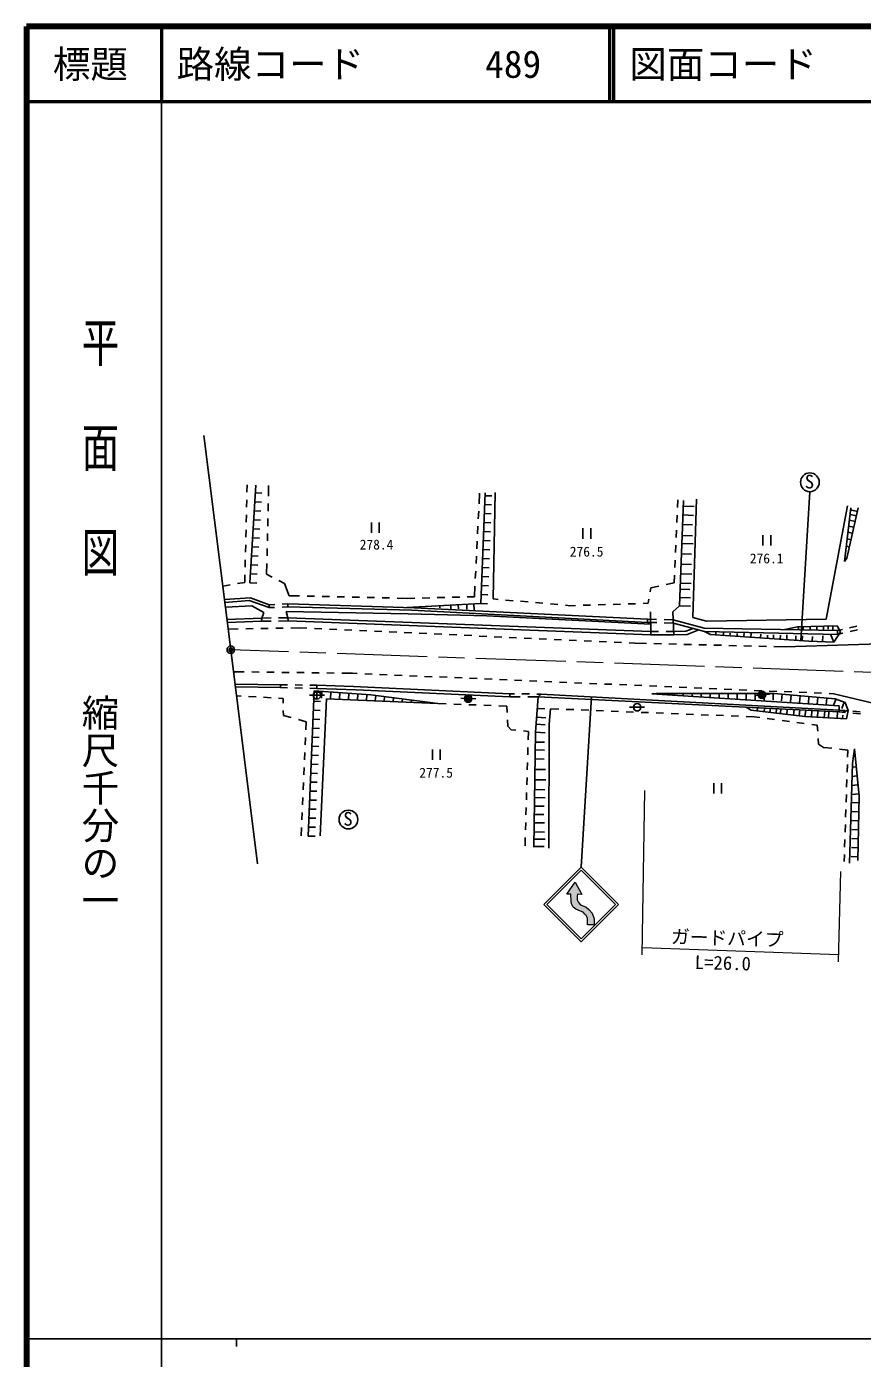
# Model space of a CAD drawing. Units: millimetres, scale not verified. Extents: x 40000 to 680000, y 20000 to 380000.
# Drawn here: x 40000 to 151457, y 202409 to 380000 of the extents above; entities that cross this region are included whole.
import ezdxf
from ezdxf.enums import TextEntityAlignment as Align

# ---------------------------------------------------------------- set-up
doc = ezdxf.new("R2010")
doc.units = ezdxf.units.MM
doc.header["$LTSCALE"] = 1000
doc.header["$PDMODE"] = 32
doc.header["$PDSIZE"] = 500
doc.linetypes.add('CHAIN', pattern=[18.5, 12, -1.5, 3.5, -1.5])
for name, color, linetype, lineweight in [('M-BGD', 7, 'Continuous', 25), ('M-BMK', 2, 'CHAIN', 13), ('M-BMK-SRVR', 3, 'Continuous', 25), ('M-STR-HTXT', 7, 'Continuous', 13), ('M-STR-STRC', 7, 'Continuous', 25), ('M-TTL', 2, 'Continuous', 140), ('M-TTL-BAND', 7, 'Continuous', 25), ('M-TTL-LINE', 7, 'Continuous', 50)]:
    doc.layers.add(name, color=color, linetype=linetype, lineweight=lineweight)
doc.layers.add('M-OTRS', color=6, linetype='Continuous')
doc.layers.add('M-TTL-TXT', color=7, linetype='Continuous')
doc.styles.add('@ＭＳ ゴシック', font='')
doc.styles.add('ＭＳ ゴシック', font='')
doc.styles.get('@ＭＳ ゴシック').set_extended_font_data('@MS Gothic')
doc.styles.get('ＭＳ ゴシック').set_extended_font_data('MS Gothic')

msp = doc.modelspace()

# ---------------------------------------------------------------- hatches: boundary and pattern name
at = {"layer": 'M-STR-STRC'}
msp.add_hatch(color=256, dxfattribs=at).paths.add_polyline_path([(112884, 262593), (112672, 263016), (112627, 263348), (112582, 264300), (112038, 264330), (113156, 265917), (114047, 264285), (113458, 264300), (113428, 264028), (113443, 263544), (113579, 263197), (113866, 262895), (114636, 262593), (114999, 262275), (115407, 261761), (115694, 261021), (115679, 260220), (114818, 260220), (114818, 260643), (114803, 261051), (114652, 261429), (114425, 261656), (114213, 261897), (113851, 262049), (113261, 262305)])

# ---------------------------------------------------------------- linework, layer by layer
at = {"layer": 'M-BGD'}
for p, q in [((69412, 318918), (69387, 317902)), ((69786, 305845), (70549, 318857)), ((72239, 317406), (72272, 318824)), ((144435, 317985), (143246, 298120)), ((69362, 316902), (69337, 315903)), ((70418, 316627), (71317, 316574)), ((70489, 317825), (71387, 317772)), ((72194, 315407), (72217, 316406)), ((100407, 317801), (100336, 316375)), ((100583, 303063), (101162, 317834)), ((101100, 316253), (101999, 316218)), ((101147, 317452), (102046, 317417)), ((102479, 317887), (102220, 303682)), ((126820, 315854), (126866, 316883)), ((127607, 316822), (127080, 302762)), ((128844, 301208), (129318, 316980)), ((69313, 314903), (69288, 313903)), ((70348, 315429), (71246, 315376)), ((72149, 313407), (72172, 314407)), ((100286, 315376), (100236, 314378)), ((101053, 315054), (101952, 315019)), ((126730, 313856), (126775, 314855)), ((127534, 314879), (128918, 314827)), ((127579, 316063), (129003, 316010)), ((149471, 316082), (146643, 300971)), ((149064, 308673), (149913, 315825)), ((150904, 315811), (149391, 309106)), ((150666, 314758), (149809, 314952)), ((150800, 315350), (149881, 315557)), ((69264, 312903), (69239, 311904)), ((70207, 313033), (71106, 312980)), ((70278, 314231), (71176, 314178)), ((85986, 313887), (85986, 312487)), ((87036, 312487), (87036, 313887)), ((100186, 313379), (100136, 312380)), ((100959, 312656), (101858, 312621)), ((101006, 313855), (101905, 313820)), ((114187, 313106), (114187, 311706)), ((115237, 311706), (115237, 313106)), ((126640, 311858), (126685, 312857)), ((127487, 313613), (128812, 313563)), ((150149, 312465), (149530, 312605)), ((150322, 313233), (149624, 313391)), ((150501, 314025), (149729, 314199)), ((69215, 310904), (69190, 309904)), ((70137, 311835), (71036, 311782)), ((72104, 311408), (72126, 312407)), ((100087, 311381), (100037, 310383)), ((100912, 311457), (101811, 311421)), ((126550, 309860), (126595, 310859)), ((127391, 311068), (128883, 311012)), ((127431, 312128), (128789, 312077)), ((138195, 312195), (138195, 310795)), ((139245, 310795), (139245, 312195)), ((149946, 311564), (149421, 311683)), ((69996, 309439), (70895, 309386)), ((70067, 310637), (70965, 310584)), ((72059, 309408), (72081, 310408)), ((99987, 309384), (99937, 308385)), ((100818, 309059), (101717, 309023)), ((100865, 310258), (101764, 310222)), ((127340, 309704), (128672, 309654)), ((149391, 309106), (149064, 308673)), ((149735, 310629), (149307, 310725)), ((69165, 308905), (69141, 307905)), ((69926, 308241), (70825, 308188)), ((72004, 306991), (72036, 308408)), ((99887, 307386), (99837, 306388)), ((100771, 307859), (101670, 307824)), ((126460, 307862), (126505, 308861)), ((127288, 308314), (128689, 308262)), ((67132, 305552), (66158, 305384)), ((69091, 305889), (68117, 305722)), ((69116, 306905), (69091, 305889)), ((69786, 305845), (70684, 305793)), ((69856, 307043), (70754, 306991)), ((72745, 306598), (72004, 306991)), ((74369, 305736), (73628, 306129)), ((75001, 304116), (74369, 305736)), ((100677, 305461), (101576, 305426)), ((100724, 306660), (101623, 306625)), ((125291, 305598), (126369, 305834)), ((126369, 305834), (126415, 306863)), ((127194, 305788), (128619, 305734)), ((127240, 307018), (128707, 306963)), ((69878, 303832), (66380, 303614)), ((72334, 302905), (69878, 303832)), ((76402, 304085), (75001, 304116)), ((78401, 304040), (77401, 304062)), ((80401, 303995), (79401, 304017)), ((82400, 303950), (81400, 303972)), ((84400, 303905), (83400, 303927)), ((86399, 303860), (85399, 303882)), ((88399, 303815), (87399, 303837)), ((90799, 303761), (89398, 303792)), ((91758, 303783), (90799, 303761)), ((93758, 303828), (92758, 303805)), ((95757, 303873), (94758, 303851)), ((97757, 303918), (96757, 303896)), ((99716, 303963), (98757, 303941)), ((99787, 305389), (99716, 303963)), ((100630, 304262), (101529, 304227)), ((102220, 303682), (102887, 303624)), ((123147, 304616), (123236, 305149)), ((123236, 305149), (124314, 305385)), ((127122, 303873), (128514, 303821)), ((127164, 304992), (128444, 304944)), ((69679, 303469), (66429, 303223)), ((70020, 302741), (66508, 302593)), ((72327, 302520), (69679, 303469)), ((71612, 301883), (70020, 302741)), ((72334, 302905), (72327, 302520)), ((72327, 302520), (73077, 302554)), ((73091, 302947), (72334, 302905)), ((74076, 302600), (74826, 302635)), ((74847, 303045), (74090, 303003)), ((74849, 301181), (74631, 301985)), ((74631, 301985), (90891, 301691)), ((74847, 303045), (74826, 302635)), ((74826, 302635), (91382, 302178)), ((91667, 302513), (74847, 303045)), ((100583, 303063), (90725, 302543)), ((91382, 302178), (122805, 300559)), ((122805, 300973), (91667, 302513)), ((95103, 302774), (95118, 302478)), ((96560, 302851), (96589, 302294)), ((97563, 302904), (97591, 302369)), ((98695, 302964), (98729, 302319)), ((99655, 303014), (99698, 302197)), ((100583, 303063), (101482, 303028)), ((103883, 303537), (104879, 303449)), ((105875, 303362), (106872, 303275)), ((107868, 303187), (108864, 303100)), ((109860, 303013), (110856, 302925)), ((111853, 302838), (112519, 302780)), ((112519, 302780), (113208, 302801)), ((114208, 302831), (115208, 302862)), ((116207, 302892), (117207, 302922)), ((118206, 302953), (119206, 302983)), ((120205, 303014), (121205, 303044)), ((122204, 303075), (122893, 303096)), ((122893, 303096), (122982, 303629)), ((123255, 298897), (123209, 301951)), ((127080, 302762), (126185, 301972)), ((126185, 301972), (126331, 298885)), ((127080, 302762), (128519, 302708)), ((71346, 301134), (66717, 300932)), ((71315, 300713), (66768, 300521)), ((71315, 300713), (71346, 301134)), ((71315, 300713), (72590, 300727)), ((71346, 301134), (71612, 301883)), ((71346, 301134), (72598, 301151)), ((73590, 300738), (74865, 300752)), ((73598, 301164), (74849, 301181)), ((74865, 300752), (74849, 301181)), ((123249, 299341), (74849, 301181)), ((74865, 300752), (123255, 298897)), ((90891, 301691), (101394, 301430)), ((101394, 301430), (123234, 300311)), ((122805, 300559), (122805, 300973)), ((124021, 300945), (122805, 300973)), ((124037, 300524), (122805, 300559)), ((126236, 300895), (125021, 300923)), ((126268, 300461), (125036, 300496)), ((126236, 300895), (130347, 299801)), ((130387, 299361), (126268, 300461)), ((130688, 300708), (128844, 301208)), ((146643, 300971), (130688, 300708)), ((66876, 299664), (68216, 299686)), ((69216, 299702), (70216, 299718)), ((71216, 299734), (72216, 299751)), ((73215, 299767), (74215, 299783)), ((75215, 299799), (76555, 299821)), ((76555, 299821), (77381, 299783)), ((78380, 299738), (79379, 299693)), ((80378, 299647), (81377, 299602)), ((82376, 299556), (83375, 299511)), ((84374, 299465), (85373, 299420)), ((86371, 299374), (87370, 299329)), ((88369, 299284), (89368, 299238)), ((90367, 299193), (91366, 299147)), ((92365, 299102), (93364, 299056)), ((94363, 299011), (95362, 298965)), ((96361, 298920), (97360, 298875)), ((98359, 298829), (99358, 298784)), ((100357, 298738), (101356, 298693)), ((102355, 298647), (103354, 298602)), ((104353, 298557), (105352, 298511)), ((106351, 298466), (107350, 298420)), ((108349, 298375), (109348, 298329)), ((124279, 299344), (123249, 299341)), ((126331, 298885), (123255, 298897)), ((126309, 299349), (125279, 299346)), ((127907, 299404), (126309, 299349)), ((126331, 298885), (128095, 298960)), ((128911, 299755), (127907, 299404)), ((128095, 298960), (129647, 299558)), ((130347, 299801), (148132, 299467)), ((148141, 298951), (130387, 299361)), ((131204, 298920), (130387, 299361)), ((144338, 298047), (131204, 298920)), ((131905, 298874), (131926, 299196)), ((132907, 298807), (132931, 299159)), ((133787, 298749), (133810, 299103)), ((134744, 298685), (134770, 299079)), ((135667, 298624), (135708, 299238)), ((136578, 298563), (136611, 299069)), ((137884, 298476), (137918, 298986)), ((138789, 298416), (138819, 298869)), ((139601, 298362), (139626, 298915)), ((140502, 298302), (140527, 298869)), ((142786, 299959), (141100, 299599)), ((141375, 298244), (141403, 298883)), ((142569, 298165), (142597, 298781)), ((148074, 300074), (142786, 299959)), ((142938, 299962), (142944, 299701)), ((143447, 298106), (143476, 298752)), ((143554, 299976), (143563, 299553)), ((144477, 299996), (144487, 299550)), ((144757, 298028), (144787, 298693)), ((145390, 300016), (145401, 299518)), ((146140, 297966), (146177, 298769)), ((146268, 300035), (146279, 299510)), ((146878, 300048), (146887, 299630)), ((147652, 297898), (147194, 298973)), ((147521, 300062), (147531, 299622)), ((148554, 299279), (147652, 297898)), ((148074, 300074), (148554, 299279)), ((148132, 299467), (148786, 299609)), ((148132, 299467), (148141, 298951)), ((148141, 298951), (148873, 299119)), ((149763, 299821), (150740, 300033)), ((149848, 299342), (150822, 299566)), ((110347, 298284), (111346, 298238)), ((112345, 298193), (113344, 298148)), ((114343, 298102), (115342, 298057)), ((116340, 298011), (117339, 297966)), ((118338, 297920), (119337, 297875)), ((120336, 297829), (121162, 297792)), ((121162, 297792), (122657, 297753)), ((123656, 297728), (124656, 297702)), ((125656, 297676), (126655, 297651)), ((127655, 297625), (128655, 297599)), ((129654, 297574), (130654, 297548)), ((131654, 297522), (132653, 297497)), ((133653, 297471), (134653, 297445)), ((135652, 297420), (136652, 297394)), ((137652, 297368), (138651, 297343)), ((139651, 297317), (141146, 297278)), ((141146, 297278), (155158, 297744)), ((147652, 297898), (144338, 298047)), ((69030, 293953), (67590, 293971)), ((71030, 293927), (70030, 293940)), ((73030, 293901), (72030, 293914)), ((75030, 293875), (74030, 293888)), ((77029, 293850), (76029, 293862)), ((79029, 293824), (78029, 293837)), ((81029, 293798), (80029, 293811)), ((83469, 293766), (82029, 293785)), ((84084, 293740), (83469, 293766)), ((86082, 293655), (85083, 293698)), ((88080, 293570), (87081, 293613)), ((90078, 293485), (89079, 293528)), ((92077, 293400), (91078, 293443)), ((94075, 293315), (93076, 293358)), ((96073, 293230), (95074, 293273)), ((98071, 293145), (97072, 293188)), ((100069, 293060), (99070, 293103)), ((73871, 292225), (67799, 292302)), ((73847, 291851), (67844, 291948)), ((73847, 291851), (73871, 292225)), ((74780, 291832), (73847, 291851)), ((73871, 292225), (74791, 292217)), ((76779, 291793), (75780, 291813)), ((75791, 292209), (76791, 292200)), ((77568, 272068), (78359, 291432)), ((78712, 291755), (77779, 291773)), ((77791, 292192), (78712, 292184)), ((78352, 291252), (79251, 291216)), ((78359, 291432), (85916, 290887)), ((78712, 292184), (78712, 291755)), ((83580, 292006), (78712, 292184)), ((78712, 291755), (83927, 291564)), ((78718, 291328), (78718, 290328)), ((79377, 291359), (79312, 290461)), ((80574, 291272), (80509, 290375)), ((104456, 291026), (83580, 292006)), ((83927, 291564), (104448, 290613)), ((102068, 292975), (101068, 293018)), ((104066, 292890), (103067, 292933)), ((106064, 292805), (105065, 292847)), ((108062, 292720), (107063, 292762)), ((110060, 292635), (109061, 292677)), ((112059, 292550), (111059, 292592)), ((114057, 292465), (113058, 292507)), ((116055, 292380), (115056, 292422)), ((118053, 292295), (117054, 292337)), ((120051, 292210), (119052, 292252)), ((122049, 292125), (121050, 292167)), ((124048, 292040), (123049, 292082)), ((126046, 291955), (125047, 291997)), ((128044, 291870), (127045, 291912)), ((130042, 291785), (129043, 291827)), ((132040, 291700), (131041, 291742)), ((134039, 291615), (133040, 291657)), ((136037, 291530), (135038, 291572)), ((138035, 291444), (137036, 291487)), ((140033, 291359), (139034, 291402)), ((142031, 291274), (141032, 291317)), ((68598, 290723), (67993, 290756)), ((70595, 290616), (69596, 290670)), ((72592, 290508), (71593, 290562)), ((74195, 290422), (73590, 290454)), ((74209, 289790), (74195, 290422)), ((78718, 290828), (77718, 290828)), ((78303, 290053), (79202, 290017)), ((78718, 290828), (79718, 290828)), ((79997, 290379), (79151, 272109)), ((94861, 289734), (79997, 290379)), ((81771, 291186), (81707, 290305)), ((82968, 291100), (82907, 290253)), ((84165, 291013), (84106, 290201)), ((85361, 290927), (85305, 290149)), ((85916, 290887), (94861, 289734)), ((86555, 290805), (86464, 290098)), ((87745, 290651), (87667, 290046)), ((88935, 290498), (88870, 289994)), ((90125, 290344), (90073, 289942)), ((91315, 290191), (91276, 289889)), ((94861, 289734), (95958, 289693)), ((96957, 289656), (97957, 289618)), ((98888, 290394), (97890, 290449)), ((98888, 290394), (99887, 290340)), ((98956, 289581), (99955, 289544)), ((100955, 289507), (101954, 289469)), ((104456, 291026), (104448, 290613)), ((104448, 290613), (105826, 290616)), ((105046, 291022), (104456, 291026)), ((107046, 291008), (106046, 291015)), ((106826, 290618), (108204, 290622)), ((108204, 290622), (107867, 285895)), ((108637, 290996), (108046, 291000)), ((108637, 290996), (108204, 290622)), ((148376, 288620), (108204, 290622)), ((115167, 290642), (108637, 290996)), ((148368, 288852), (115167, 290642)), ((123955, 291055), (123384, 291024)), ((123384, 291024), (148346, 289438)), ((123955, 291055), (139700, 291081)), ((123955, 291055), (123955, 290988)), ((125155, 291057), (125155, 290911)), ((126355, 291059), (126355, 290835)), ((127555, 291061), (127555, 290759)), ((128755, 291063), (128756, 290683)), ((129955, 291065), (129956, 290606)), ((131155, 291067), (131156, 290530)), ((132355, 291069), (132356, 290454)), ((133555, 291071), (133556, 290378)), ((134755, 291073), (134756, 290301)), ((135955, 291075), (135956, 290225)), ((138061, 290888), (137065, 290799)), ((137155, 291077), (137156, 290177)), ((138061, 290888), (139057, 290977)), ((138355, 291079), (138356, 290179)), ((139555, 291081), (139556, 290181)), ((139700, 291081), (147810, 290344)), ((140751, 290985), (140669, 290089)), ((141946, 290877), (141864, 289980)), ((144030, 291189), (143031, 291232)), ((143141, 290768), (143059, 289872)), ((144336, 290659), (144254, 289763)), ((146028, 291104), (145029, 291147)), ((145531, 290551), (145449, 289654)), ((146726, 290442), (146644, 289546)), ((147642, 291036), (147027, 291062)), ((147915, 290305), (147607, 289460)), ((147642, 291036), (155133, 289261)), ((147810, 290344), (149167, 289849)), ((149042, 289895), (148734, 289049)), ((149167, 289849), (149565, 288784)), ((74247, 288157), (74233, 288790)), ((75280, 287870), (74247, 288157)), ((78254, 288854), (79153, 288818)), ((102953, 289432), (104050, 289391)), ((104050, 289391), (104091, 288548)), ((108011, 287915), (109242, 287827)), ((108095, 289093), (109113, 289021)), ((109692, 286985), (109876, 289039)), ((109876, 289039), (110959, 288996)), ((111958, 288956), (112958, 288916)), ((113957, 288876), (114956, 288837)), ((115955, 288797), (116954, 288757)), ((117954, 288717), (118953, 288678)), ((119952, 288638), (120951, 288598)), ((121422, 289242), (120422, 289242)), ((121422, 289242), (122422, 289242)), ((121950, 288558), (122950, 288519)), ((123949, 288479), (124948, 288439)), ((125947, 288400), (126946, 288360)), ((127946, 288320), (128945, 288280)), ((129944, 288241), (130943, 288201)), ((131943, 288161), (132942, 288121)), ((133941, 288082), (134940, 288042)), ((135939, 288002), (137022, 287959)), ((136628, 288866), (135950, 289239)), ((143790, 287997), (136628, 288866)), ((137022, 287959), (137766, 287859)), ((137438, 288768), (137486, 289162)), ((138342, 288658), (138395, 289101)), ((138757, 287726), (139748, 287593)), ((139123, 288564), (139183, 289058)), ((139958, 288462), (140026, 289021)), ((140530, 288393), (140604, 289007)), ((141363, 288292), (141445, 288965)), ((142253, 288184), (142342, 288920)), ((143022, 288091), (143118, 288882)), ((143790, 287997), (143903, 288843)), ((149331, 287696), (143790, 287997)), ((144680, 287949), (144726, 288802)), ((145472, 287906), (145519, 288763)), ((146383, 287856), (146430, 288717)), ((146948, 287826), (146995, 288689)), ((148086, 287764), (148134, 288632)), ((148346, 289438), (148376, 288620)), ((148368, 288852), (149184, 288784)), ((148376, 288620), (149204, 288546)), ((149541, 288850), (148698, 288535)), ((148827, 287723), (148853, 288201)), ((149565, 288784), (149331, 287696)), ((150180, 288701), (151177, 288618)), ((150200, 288457), (151196, 288368)), ((77275, 287315), (76243, 287602)), ((77228, 286206), (77275, 287315)), ((78156, 286456), (79055, 286420)), ((78205, 287655), (79104, 287619)), ((104140, 287549), (104182, 286706)), ((104182, 286706), (104603, 286232)), ((104603, 286232), (105264, 286172)), ((106260, 286081), (106920, 286021)), ((106920, 286021), (106887, 284884)), ((107944, 286966), (109160, 286879)), ((109643, 270440), (109692, 286985)), ((140740, 287460), (141731, 287326)), ((142722, 287193), (143713, 287060)), ((144704, 286927), (145448, 286827)), ((145448, 286827), (145497, 286061)), ((77142, 284208), (77185, 285207)), ((78107, 285257), (79006, 285221)), ((107867, 285895), (107656, 270597)), ((107849, 284602), (109078, 284585)), ((107867, 285895), (109143, 285825)), ((145562, 285063), (145612, 284296)), ((145612, 284296), (146275, 283891)), ((77056, 282210), (77099, 283209)), ((78009, 282859), (78908, 282823)), ((78058, 284058), (78957, 284022)), ((94119, 283619), (94119, 282219)), ((95169, 282219), (95169, 283619)), ((106857, 283885), (106828, 282885)), ((107835, 283537), (109054, 283521)), ((146275, 283891), (147405, 283763)), ((148398, 283651), (149528, 283524)), ((149528, 283524), (149496, 282588)), ((150403, 283671), (150120, 281735)), ((150403, 283671), (151018, 277379)), ((76971, 280212), (77014, 281211)), ((77960, 281660), (78859, 281624)), ((106799, 281886), (106770, 280886)), ((107799, 280942), (109183, 280923)), ((107818, 282344), (109031, 282327)), ((149463, 281589), (149429, 280589)), ((150120, 281735), (149756, 268434)), ((150637, 281283), (150106, 281231)), ((76885, 278214), (76928, 279213)), ((77862, 279262), (78761, 279226)), ((77911, 280461), (78810, 280425)), ((106740, 279886), (106711, 278887)), ((107780, 279569), (109237, 279549)), ((131634, 279131), (131634, 277731)), ((132684, 277731), (132684, 279131)), ((149395, 279590), (149362, 278590)), ((150870, 278894), (150040, 278813)), ((150753, 280088), (150073, 280022)), ((76800, 276215), (76842, 277214)), ((77813, 278063), (78712, 278027)), ((106682, 277887), (106652, 276888)), ((107747, 277193), (109144, 277174)), ((107762, 278257), (109097, 278238)), ((149328, 277591), (149294, 276592)), ((150986, 277700), (150091, 277612)), ((151018, 277379), (150860, 268808)), ((77715, 275665), (78614, 275629)), ((77764, 276864), (78663, 276828)), ((106623, 275888), (106594, 274889)), ((107731, 276044), (109003, 276027)), ((149261, 275592), (149227, 274593)), ((150979, 275302), (150080, 275318)), ((151002, 276502), (150102, 276518)), ((76714, 274217), (76757, 275216)), ((77666, 274466), (78565, 274430)), ((106564, 273889), (106535, 272889)), ((107701, 273845), (109062, 273827)), ((107716, 274933), (108991, 274915)), ((149193, 273593), (149160, 272594)), ((150957, 274102), (150058, 274118)), ((76624, 272109), (76671, 273218)), ((77568, 272068), (78467, 272032)), ((77617, 273267), (78516, 273231)), ((106506, 271890), (106473, 270753)), ((107684, 272605), (109050, 272586)), ((150913, 271702), (150013, 271719)), ((150935, 272902), (150035, 272919)), ((107658, 270686), (109015, 270667)), ((107671, 271647), (109132, 271627)), ((149126, 271594), (149092, 270595)), ((150891, 270503), (149991, 270519)), ((149058, 269596), (149027, 268660)), ((150869, 269303), (149969, 269319))]:
    msp.add_line(p, q, dxfattribs=at)
for centre, radius in [((144455, 319235), 1250), ((78718, 290828), 500), ((138061, 290888), 500), ((138061, 290888), 400), ((98888, 290394), 500), ((98888, 290394), 400), ((98888, 290394), 300), ((98888, 290394), 200), ((98888, 290394), 100), ((98888, 290394), 20), ((121422, 289242), 500), ((138061, 290888), 300), ((138061, 290888), 200), ((138061, 290888), 100), ((138061, 290888), 20), ((82910, 274266), 1250)]:
    msp.add_circle(centre, radius, dxfattribs=at)
for p in [(98888, 290394), (138061, 290888)]:
    msp.add_point(p, dxfattribs=at)
at = {"layer": 'M-BMK'}
msp.add_line((167363, 293361), (67222, 296907), dxfattribs=at)
at = {"layer": 'M-BMK-SRVR'}
for p, q in [((67222, 296907), (63639, 325466)), ((70804, 268349), (67222, 296907))]:
    msp.add_line(p, q, dxfattribs=at)
msp.add_circle((67222, 296907), 500, dxfattribs=at)
msp.add_point((67222, 296907), dxfattribs=at)
at = {"layer": 'M-OTRS'}
msp.add_point((67222, 296907), dxfattribs=at)
at = {"layer": 'M-STR-HTXT'}
for p, q in [((122102, 256200), (122457, 278121)), ((148278, 255303), (148603, 267339)), ((122118, 257195), (148304, 256245))]:
    msp.add_line(p, q, dxfattribs=at)
at = {"layer": 'M-STR-STRC'}
for p, q in [((113956, 267897), (115342, 290633)), ((108992, 262933), (113956, 267897)), ((109374, 262933), (113956, 267515)), ((113956, 267897), (118920, 262933)), ((113956, 267515), (118538, 262933)), ((113956, 257969), (108992, 262933)), ((113956, 258351), (109374, 262933)), ((118920, 262933), (113956, 257969)), ((118538, 262933), (113956, 258351))]:
    msp.add_line(p, q, dxfattribs=at)
at = {"layer": 'M-STR-STRC', "lineweight": 13}
msp.add_lwpolyline([(112884, 262593), (112672, 263016), (112627, 263348), (112582, 264300), (112038, 264330), (113156, 265917), (114047, 264285), (113458, 264300), (113428, 264028), (113443, 263544), (113579, 263197), (113866, 262895), (114636, 262593), (114999, 262275), (115407, 261761), (115694, 261021), (115679, 260220), (114818, 260220), (114818, 260643), (114803, 261051), (114652, 261429), (114425, 261656), (114213, 261897), (113851, 262049), (113261, 262305)], close=True, dxfattribs=at)
at = {"layer": 'M-TTL'}
for p, q in [((40000, 380000), (40000, 20000)), ((680000, 380000), (40000, 380000))]:
    msp.add_line(p, q, dxfattribs=at)
at = {"layer": 'M-TTL-BAND'}
for p, q in [((58000, 370000), (58000, 20000)), ((40000, 205000), (579000, 205000)), ((68000, 205000), (68000, 204000))]:
    msp.add_line(p, q, dxfattribs=at)
at = {"layer": 'M-TTL-LINE'}
for p, q in [((58000, 380000), (58000, 370000)), ((117750, 380000), (117750, 370000)), ((118250, 380000), (118250, 370000)), ((40000, 370000), (680000, 370000))]:
    msp.add_line(p, q, dxfattribs=at)

# ---------------------------------------------------------------- texts
at = {"layer": 'M-BGD', "style": 'ＭＳ ゴシック'}
for s, height, p in [('S', 1833, (143777, 317861)), ('278.4', 1320, (84420, 309877)), ('276.5', 1320, (112437, 308939)), ('276.1', 1320, (136445, 308028)), ('277.5', 1320, (92369, 279452)), ('S', 1833, (82231, 272893))]:
    msp.add_text(s, height=height, dxfattribs=at).set_placement(p, align=Align.BOTTOM_LEFT)
at = {"layer": 'M-STR-HTXT', "style": 'ＭＳ ゴシック'}
for s, p in [('ガードパイプ', (125892, 257211)), ('L=26.0', (129070, 253792))]:
    msp.add_text(s, height=1833, rotation=358.349, dxfattribs=at).set_placement(p, align=Align.BOTTOM_LEFT)
at = {"layer": 'M-TTL-BAND', "style": '@ＭＳ ゴシック', "width": 1.4}
msp.add_text('平  面  図', height=3666, rotation=270, dxfattribs=at).set_placement((49777, 306475), align=Align.MIDDLE_RIGHT)
at = {"layer": 'M-TTL-BAND', "style": '@ＭＳ ゴシック'}
msp.add_text('縮尺千分の一', height=3666, rotation=270, dxfattribs=at).set_placement((49777, 261030), align=Align.MIDDLE_RIGHT)
at = {"layer": 'M-TTL-TXT', "style": 'ＭＳ ゴシック'}
msp.add_text('標題', height=3666, dxfattribs=at).set_placement((48500, 375000), align=Align.MIDDLE_CENTER)
for s, p in [('路線コード', (60000, 375000)), ('489', (101142, 375000)), ('図面コード', (120380, 375000))]:
    msp.add_text(s, height=3666, dxfattribs=at).set_placement(p, align=Align.MIDDLE_LEFT)

doc.saveas('drawing.dxf')
